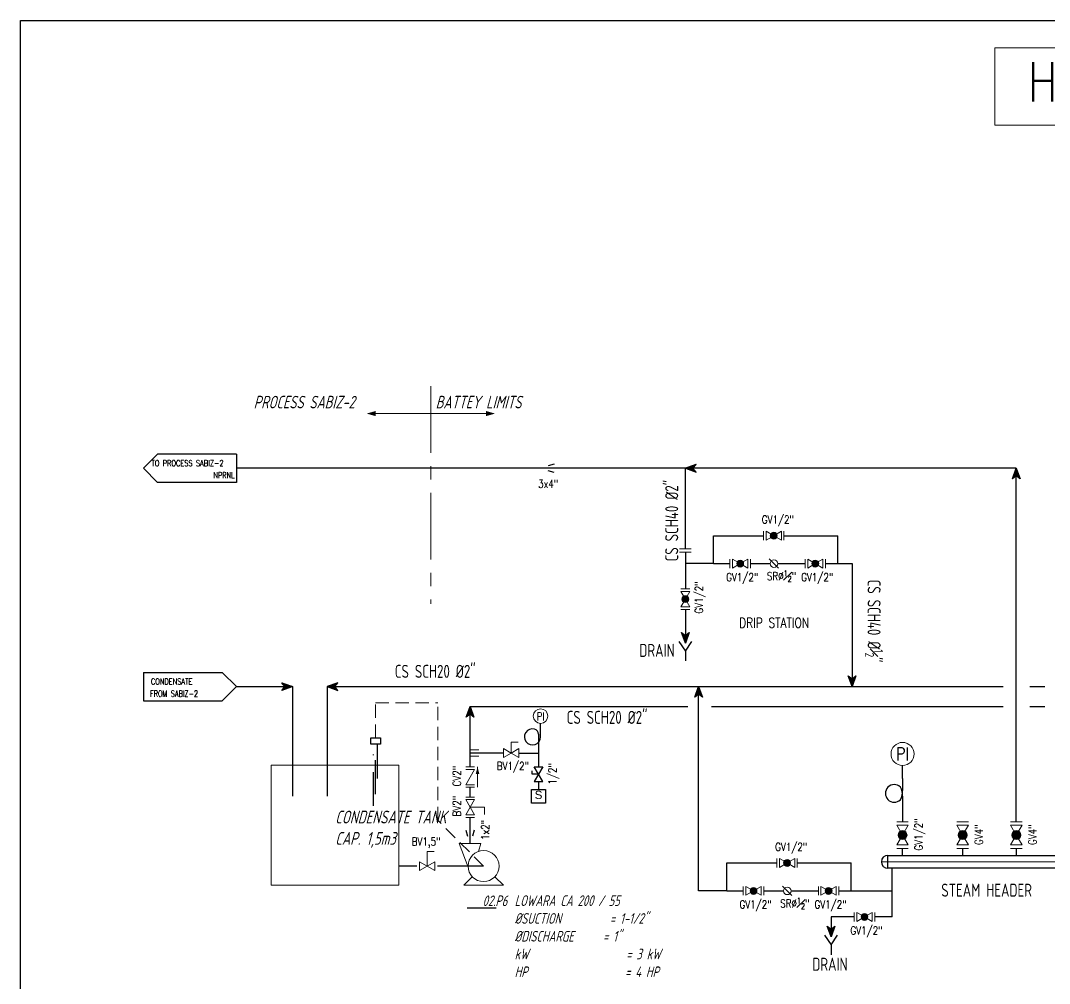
# Model space of a CAD drawing. Extents: x -29512 to 147477, y -5232 to 39709.
# Drawn here: x 138730.2 to 138923, y 9089.4 to 9269.8 of the extents above; entities that cross this region are included whole.
import ezdxf
from ezdxf.enums import TextEntityAlignment as Align

# ---------------------------------------------------------------- set-up
doc = ezdxf.new("R2010")
doc.units = 0
for name, pattern in [('CENTER', [2, 1.25, -0.25, 0.25, -0.25]), ('DASHDOT', [25.4, 12.7, -6.35, 0, -6.35]), ('HIDDEN', [0.375, 0.25, -0.125])]:
    doc.linetypes.add(name, pattern=pattern)
doc.layers.get('0').update_dxf_attribs({"linetype": 'CONTINUOUS'})
doc.layers.get('DEFPOINTS').update_dxf_attribs({"linetype": 'CONTINUOUS'})
for name, color, linetype in [('DIMENSION', 3, 'CONTINUOUS'), ('HATCH', 4, 'CONTINUOUS'), ('PIPA', 6, 'CONTINUOUS'), ('RED', 1, 'CONTINUOUS'), ('S', 7, 'CONTINUOUS'), ('TEXT', 4, 'CONTINUOUS')]:
    doc.layers.add(name, color=color, linetype=linetype)
for name, color, linetype, lineweight in [('FITTING', 7, 'CONTINUOUS', 13), ('HAT', 8, 'CONTINUOUS', 13), ('TAG', 140, 'CONTINUOUS', 13)]:
    doc.layers.add(name, color=color, linetype=linetype, lineweight=lineweight)
doc.styles.add('A3', font='arial.ttf', dxfattribs={"height": 0.3})
doc.styles.add('ISOCP', font='isocp.shx', dxfattribs={"width": 0.8, "height": 2})
doc.styles.add('Romans100', font='romans.shx', dxfattribs={"width": 0.8, "height": 200})
doc.styles.add('Romans75', font='romans.shx', dxfattribs={"width": 0.8, "height": 150})
doc.styles.add('S', font='ITALIC', dxfattribs={"height": 6})
doc.styles.add('S3', font='SIMPLEX', dxfattribs={"width": 0.9, "height": 0.3})
doc.styles.add('S35S', font='SIMPLEX', dxfattribs={"width": 0.5, "height": 0.35})
doc.styles.add('STYLE4', font='isocp.shx', dxfattribs={"width": 0.8, "oblique": 15, "height": 2})

# ---------------------------------------------------------------- blocks, each defined once
blk = doc.blocks.new('LOSAN', base_point=(47, 38))
for p, q in [((47, 38.7), (50.9, 38.7)), ((47, 37.3), (50.9, 37.3))]:
    blk.add_line(p, q)
at = {"layer": 'S'}
for tag, p, height, style, width in [('3', (47.1, 38.1), 0.35, 'S35S', 0.5), ('1', (47.1, 38.1), 0.3, 'S3', 0.9), ('4', (47.1, 37.5), 0.35, 'S35S', 0.5), ('2', (47.1, 37.5), 0.3, 'S3', 0.9)]:
    blk.add_attdef(tag, p, '', height=height, dxfattribs=dict(at, style=style, width=width))
blk = doc.blocks.new('PUMP')
at = {"layer": 'FITTING'}
for points in [[(298, -21), (468, 438), (53, 438), (101, 282)], [(-217, -206), (-383, -365), (383, -365), (217, -206)]]:
    blk.add_lwpolyline(points, dxfattribs=at)
blk.add_circle((0, 0), 299, dxfattribs=at)
blk = doc.blocks.new('PRESA', base_point=(1.75, 0.1))
for p, q in [((1.5, 0.1), (1.5, 0.6)), ((1.5, 0.6), (2, 0.6)), ((2, 0.6), (2, 0.1)), ((2, 0.1), (1.5, 0.1))]:
    blk.add_line(p, q)
at = {"style": 'S', "width": 1.2}
blk.add_attdef('1', text='', height=0.3, dxfattribs=at).set_placement((1.75, 0.2), align=Align.CENTER)

msp = doc.modelspace()

# ---------------------------------------------------------------- hatches: boundary and pattern name
h = msp.add_hatch()
h.set_pattern_fill('ANSI37', color=256, scale=0.487754, angle=90, style=0)
h.set_pattern_definition([(135, (139536.955793, 9046.91361), (-0.043111732, -0.043111732), []), (225, (139536.955793, 9046.91361), (0.043111732, -0.043111732), [])])
h.paths.add_polyline_path([(138854.7648, 9185.9522), (138856.77, 9185.2367), (138856.191, 9185.9522)])
h.paths.add_polyline_path([(138854.7648, 9185.9522), (138856.191, 9185.9522), (138856.77, 9186.6677)])
h = msp.add_hatch()
h.set_pattern_fill('ANSI37', color=256, scale=0.487754, angle=180, style=0)
h.set_pattern_definition([(135, (139055.83479, 8503.761174), (0.043111732, 0.043111732), []), (45, (139055.83479, 8503.761174), (0.043111732, -0.043111732), [])])
h.paths.add_polyline_path([(138916.7962, 9185.9522), (138917.5117, 9183.947), (138916.7962, 9184.526)])
h.paths.add_polyline_path([(138916.7962, 9185.9522), (138916.7962, 9184.526), (138916.0807, 9183.947)])
h = msp.add_hatch()
h.set_pattern_fill('ANSI37', color=256, scale=0.487754, style=0)
h.set_pattern_definition([(315, (138715.726205, 9835.38164), (-0.043111732, -0.043111732), []), (225, (138715.726205, 9835.38164), (-0.043111732, 0.043111732), [])])
h.paths.add_polyline_path([(138854.7648, 9153.1906), (138854.0493, 9155.1958), (138854.7648, 9154.6168)])
h.paths.add_polyline_path([(138854.7648, 9153.1906), (138854.7648, 9154.6168), (138855.4803, 9155.1958)])
h = msp.add_hatch()
h.set_pattern_fill('ANSI37', color=256, scale=0.487754, style=0)
h.set_pattern_definition([(315, (138746.97082, 9827.22511), (-0.043111732, -0.043111732), []), (225, (138746.97082, 9827.22511), (-0.043111732, 0.043111732), [])])
h.paths.add_polyline_path([(138886.0094, 9145.0341), (138885.2939, 9147.0393), (138886.0094, 9146.4603)])
h.paths.add_polyline_path([(138886.0094, 9145.0341), (138886.0094, 9146.4603), (138886.7249, 9147.0393)])
h = msp.add_hatch()
h.set_pattern_fill('ANSI37', color=256, scale=0.487754, angle=90, style=0)
h.set_pattern_definition([(45, (138098.929904, 9005.995525), (0.043111732, -0.043111732), []), (315, (138098.929904, 9005.995525), (-0.043111732, -0.043111732), [])])
h.paths.add_polyline_path([(138781.1209, 9145.0341), (138779.1157, 9144.3186), (138779.6947, 9145.0341)])
h.paths.add_polyline_path([(138781.1209, 9145.0341), (138779.6947, 9145.0341), (138779.1157, 9145.7496)])
h = msp.add_hatch()
h.set_pattern_fill('ANSI37', color=256, scale=0.487754, angle=90, style=0)
h.set_pattern_definition([(135, (139469.809754, 9005.995525), (-0.043111732, -0.043111732), []), (225, (139469.809754, 9005.995525), (0.043111732, -0.043111732), [])])
h.paths.add_polyline_path([(138787.6187, 9145.0341), (138789.6239, 9144.3186), (138789.045, 9145.0341)])
h.paths.add_polyline_path([(138787.6187, 9145.0341), (138789.045, 9145.0341), (138789.6239, 9145.7496)])
h = msp.add_hatch()
h.set_pattern_fill('ANSI37', color=256, scale=0.487754, angle=180, style=0)
h.set_pattern_definition([(135, (138996.29848, 8462.84309), (0.043111732, 0.043111732), []), (45, (138996.29848, 8462.84309), (0.043111732, -0.043111732), [])])
h.paths.add_polyline_path([(138857.2599, 9145.0341), (138857.9754, 9143.0289), (138857.2599, 9143.6079)])
h.paths.add_polyline_path([(138857.2599, 9145.0341), (138857.2599, 9143.6079), (138856.5444, 9143.0289)])
h = msp.add_hatch()
h.set_pattern_fill('ANSI37', color=256, scale=0.487754, angle=180, style=0)
h.set_pattern_definition([(135, (138953.456164, 8459.127556), (0.043111732, 0.043111732), []), (45, (138953.456164, 8459.127556), (0.043111732, -0.043111732), [])])
h.paths.add_polyline_path([(138814.4176, 9141.3186), (138815.1331, 9139.3134), (138814.4176, 9139.8924)])
h.paths.add_polyline_path([(138814.4176, 9141.3186), (138814.4176, 9139.8924), (138813.7021, 9139.3134)])
h = msp.add_hatch()
h.set_pattern_fill('ANSI37', color=256, scale=0.487754, angle=180, style=0)
h.set_pattern_definition([(315, (138743.046004, 9780.31686), (-0.043111732, -0.043111732), []), (225, (138743.046004, 9780.31686), (-0.043111732, 0.043111732), [])])
h.paths.add_polyline_path([(138882.0846, 9098.1258), (138881.3691, 9100.131), (138882.0846, 9099.5521)])
h.paths.add_polyline_path([(138882.0846, 9098.1258), (138882.0846, 9099.5521), (138882.8001, 9100.131)])
at = {"layer": 'PIPA'}
h = msp.add_hatch(color=0, dxfattribs=at)
edge = h.paths.add_edge_path()
edge.add_arc((138871.333, 9173.3104), 0.6427, -180, 180, ccw=False)
h = msp.add_hatch(color=0, dxfattribs=at)
edge = h.paths.add_edge_path()
edge.add_arc((138865.0504, 9168.0736), 0.6427, -180, 180, ccw=False)
h = msp.add_hatch(color=0, dxfattribs=at)
edge = h.paths.add_edge_path()
edge.add_arc((138879.1237, 9168.0736), 0.6427, -180, 180, ccw=False)
h = msp.add_hatch(color=0, dxfattribs=at)
edge = h.paths.add_edge_path()
edge.add_arc((138854.7648, 9161.4186), 0.6427, -90, 270, ccw=False)
h = msp.add_hatch(color=0, dxfattribs=at)
edge = h.paths.add_edge_path()
edge.add_arc((138895.4747, 9117.2119), 0.8369, 0, 360)
h = msp.add_hatch(color=0, dxfattribs=at)
edge = h.paths.add_edge_path()
edge.add_arc((138906.7438, 9117.2119), 0.8369, 0, 360)
h = msp.add_hatch(color=0, dxfattribs=at)
edge = h.paths.add_edge_path()
edge.add_arc((138916.7962, 9117.2119), 0.8369, 0, 360)
h = msp.add_hatch(color=0, dxfattribs=at)
edge = h.paths.add_edge_path()
edge.add_arc((138873.8281, 9111.9856), 0.6427, -180, 180, ccw=False)
h = msp.add_hatch(color=0, dxfattribs=at)
edge = h.paths.add_edge_path()
edge.add_arc((138867.5456, 9106.7488), 0.6427, -180, 180, ccw=False)
h = msp.add_hatch(color=0, dxfattribs=at)
edge = h.paths.add_edge_path()
edge.add_arc((138881.6188, 9106.7488), 0.6427, -180, 180, ccw=False)
h = msp.add_hatch(color=0, dxfattribs=at)
edge = h.paths.add_edge_path()
edge.add_arc((138888.3445, 9101.8707), 0.6427, -180, 180, ccw=False)

# ---------------------------------------------------------------- linework, layer by layer
for p, q in [((138755.8511, 9188.6005), (138753.2028, 9185.9522)), ((138770.606, 9188.6005), (138770.606, 9183.3039)), ((138753.2028, 9185.9522), (138755.8511, 9183.3039)), ((138753.2028, 9147.6824), (138753.2028, 9142.3858)), ((138767.9577, 9147.6824), (138770.606, 9145.0341)), ((138770.606, 9145.0341), (138767.9577, 9142.3858)), ((138826.0568, 9128.6429), (138826.0568, 9129.233)), ((138826.4502, 9130.0198), (138828.0238, 9130.0198)), ((138828.0238, 9130.0198), (138826.4502, 9127.266)), ((138828.0238, 9127.266), (138826.4502, 9130.0198)), ((138827.237, 9128.6429), (138826.0568, 9128.6429)), ((138826.4502, 9127.266), (138828.0238, 9127.266))]:
    msp.add_line(p, q)
at = {"color": 7, "lineweight": 20}
for p, q in [((138822.1117, 9132.5795), (138822.1117, 9134.6493)), ((138823.4426, 9134.6493), (138822.1117, 9134.6493)), ((138814.4176, 9122.424), (138817.1484, 9122.424)), ((138817.1484, 9121.0931), (138817.1484, 9122.424)), ((138806.3802, 9111.3986), (138806.3802, 9114.1295)), ((138807.7111, 9114.1295), (138806.3802, 9114.1295))]:
    msp.add_line(p, q, dxfattribs=at)
at = {"color": 30, "lineweight": 20}
msp.add_line((138814.4176, 9130.0064), (138814.4176, 9130.0132), dxfattribs=at)
at = {"color": 8, "linetype": 'CENTER', "lineweight": 9, "ltscale": 100}
msp.add_line((138891.515, 9112.2003), (138928.694, 9112.2003), dxfattribs=at)
for points in [[(138856.77, 9186.6677), (138854.7648, 9185.9522), (138856.77, 9185.2367), (138856.191, 9185.9522), (138856.77, 9186.6677)], [(138916.0807, 9183.947), (138916.7962, 9185.9522), (138917.5117, 9183.947), (138916.7962, 9184.526), (138916.0807, 9183.947)], [(138855.4803, 9155.1958), (138854.7648, 9153.1906), (138854.0493, 9155.1958), (138854.7648, 9154.6168), (138855.4803, 9155.1958)], [(138886.7249, 9147.0393), (138886.0094, 9145.0341), (138885.2939, 9147.0393), (138886.0094, 9146.4603), (138886.7249, 9147.0393)], [(138779.1157, 9145.7496), (138781.1209, 9145.0341), (138779.1157, 9144.3186), (138779.6947, 9145.0341), (138779.1157, 9145.7496)], [(138789.6239, 9145.7496), (138787.6187, 9145.0341), (138789.6239, 9144.3186), (138789.045, 9145.0341), (138789.6239, 9145.7496)], [(138856.5444, 9143.0289), (138857.2599, 9145.0341), (138857.9754, 9143.0289), (138857.2599, 9143.6079), (138856.5444, 9143.0289)], [(138813.7021, 9139.3134), (138814.4176, 9141.3186), (138815.1331, 9139.3134), (138814.4176, 9139.8924), (138813.7021, 9139.3134)], [(138882.8001, 9100.131), (138882.0846, 9098.1258), (138881.3691, 9100.131), (138882.0846, 9099.5521), (138882.8001, 9100.131)]]:
    msp.add_lwpolyline(points)
at = {"color": 7, "lineweight": 20}
msp.add_circle((138827.6189, 9139.5039), 1.3668, dxfattribs=at)
at = {"layer": 'DIMENSION', "color": 4, "linetype": 'HIDDEN', "lineweight": 13, "ltscale": 10}
for p, q in [((138796.7062, 9135.4104), (138796.7062, 9141.9786)), ((138796.7062, 9141.9786), (138808.366, 9141.9786)), ((138808.366, 9119.9778), (138808.366, 9141.9786)), ((138816.9452, 9111.3986), (138808.366, 9119.9778))]:
    msp.add_line(p, q, dxfattribs=at)
at = {"layer": 'DIMENSION', "color": 4, "linetype": 'DASHDOT', "ltscale": 0.5}
for p, q in [((138796.3325, 9122.6793), (138796.3325, 9134.2564)), ((138796.7062, 9124.869), (138796.7062, 9134.2564)), ((138797.0799, 9127.7856), (138797.0799, 9134.2564))]:
    msp.add_line(p, q, dxfattribs=at)
at = {"layer": 'DIMENSION', "color": 0, "linetype": 'ByBlock', "ltscale": 0.5}
for p, q in [((138827.237, 9132.5795), (138827.237, 9130.0198)), ((138827.237, 9127.266), (138827.237, 9125.7444))]:
    msp.add_line(p, q, dxfattribs=at)
at = {"layer": 'DIMENSION', "color": 1}
for p, q in [((138895.4747, 9127.8068), (138895.4747, 9125.5709)), ((138895.4747, 9124.4865), (138895.4747, 9119.7149)), ((138813.8485, 9103.589), (138819.3079, 9103.589))]:
    msp.add_line(p, q, dxfattribs=at)
at = {"layer": 'DIMENSION', "color": 1, "linetype": 'ByBlock', "ltscale": 0.5}
for p, q in [((138804.4579, 9111.3986), (138801.088, 9111.3986)), ((138816.9452, 9111.3986), (138808.3026, 9111.3986))]:
    msp.add_line(p, q, dxfattribs=at)
at = {"layer": 'DIMENSION', "color": 6, "linetype": 'ByBlock', "ltscale": 0.5}
msp.add_lwpolyline([(139165.2769, 8942.1804), (138730.1652, 8942.1804), (138730.1652, 9269.828), (139165.2769, 9269.828)], close=True, dxfattribs=at)
at = {"layer": 'DIMENSION', "color": 4}
msp.add_lwpolyline([(138797.6209, 9134.2564), (138795.7915, 9134.2564), (138795.7915, 9135.4104), (138797.6209, 9135.4104)], close=True, dxfattribs=at)
at = {"layer": 'DIMENSION', "color": 1}
for centre, radius, start, end in [((138893.9109, 9125.0287), 1.6552, 45.949534, 314.050466), ((138892.2659, 9124.6364), 3.2123, 357.326599, 29.50259), ((138892.2659, 9125.421), 3.2123, 330.49741, 2.673401)]:
    msp.add_arc(centre, radius, start, end, dxfattribs=at)
at = {"layer": 'FITTING', "color": 3, "linetype": 'CENTER', "ltscale": 10}
for p, q in [((138807.0658, 9201.3333), (138807.0658, 9160.562)), ((138807.0658, 9196.1904), (138796.7255, 9196.1904))]:
    msp.add_line(p, q, dxfattribs=at)
at = {"layer": 'FITTING', "color": 0, "linetype": 'CENTER', "ltscale": 10}
msp.add_line((138807.0658, 9196.1904), (138817.4062, 9196.1904), dxfattribs=at)
at = {"layer": 'FITTING'}
for p, q in [((138869.4106, 9172.4861), (138869.4106, 9174.1347)), ((138873.2553, 9172.4861), (138873.2553, 9174.1347)), ((138853.6915, 9170.8548), (138855.838, 9170.8548)), ((138853.6915, 9170.2107), (138855.838, 9170.2107)), ((138863.1281, 9167.2493), (138863.1281, 9168.8979)), ((138866.9728, 9167.2493), (138866.9728, 9168.8979)), ((138877.2014, 9167.2493), (138877.2014, 9168.8979)), ((138881.0461, 9167.2493), (138881.0461, 9168.8979)), ((138855.5891, 9163.3409), (138853.9405, 9163.3409)), ((138855.5891, 9159.4962), (138853.9405, 9159.4962)), ((138894.4015, 9119.7149), (138896.548, 9119.7149)), ((138905.6705, 9119.7149), (138907.8171, 9119.7149)), ((138915.7229, 9119.7149), (138917.8695, 9119.7149)), ((138894.4015, 9114.709), (138896.548, 9114.709)), ((138905.6705, 9114.709), (138907.8171, 9114.709)), ((138915.7229, 9114.709), (138917.8695, 9114.709)), ((138871.9058, 9111.1613), (138871.9058, 9112.8099)), ((138875.7505, 9111.1613), (138875.7505, 9112.8099)), ((138865.6232, 9105.9245), (138865.6232, 9107.5731)), ((138869.4679, 9105.9245), (138869.4679, 9107.5731)), ((138879.6965, 9105.9245), (138879.6965, 9107.5731)), ((138883.5412, 9105.9245), (138883.5412, 9107.5731)), ((138886.4221, 9101.0464), (138886.4221, 9102.695)), ((138890.2668, 9101.0464), (138890.2668, 9102.695))]:
    msp.add_line(p, q, dxfattribs=at)
at = {"layer": 'FITTING', "lineweight": 13}
for p, q in [((138870.5022, 9168.9453), (138872.2456, 9167.2019)), ((138872.9973, 9107.6205), (138874.7407, 9105.8771))]:
    msp.add_line(p, q, dxfattribs=at)
at = {"layer": 'FITTING', "lineweight": 20}
for p, q in [((138814.4176, 9133.1717), (138816.0662, 9133.1717)), ((138814.4176, 9133.1717), (138816.0662, 9133.1717)), ((138814.4176, 9131.9873), (138816.0662, 9131.9873)), ((138814.4176, 9131.9873), (138816.0662, 9131.9873)), ((138813.5933, 9130.0064), (138815.2419, 9130.0064)), ((138815.8171, 9130.006), (138815.8171, 9126.1617)), ((138813.5933, 9126.1617), (138815.2419, 9126.1617)), ((138813.5933, 9126.1617), (138815.2419, 9126.1617)), ((138815.2419, 9124.3463), (138813.5933, 9124.3463)), ((138815.2419, 9120.5016), (138813.5933, 9120.5016))]:
    msp.add_line(p, q, dxfattribs=at)
at = {"layer": 'FITTING', "linetype": 'ByBlock', "ltscale": 0.5}
for points in [[(138912.7922, 9264.7286), (138912.7922, 9250.2431), (138944.9018, 9250.2431), (138944.9018, 9264.7286)], [(138777.118, 9130.2919), (138777.118, 9107.8358), (138801.088, 9107.8358), (138801.088, 9130.2919)]]:
    msp.add_lwpolyline(points, close=True, dxfattribs=at)
at = {"layer": 'FITTING'}
for points in [[(138871.333, 9173.3104), (138869.9053, 9172.4861), (138869.9053, 9174.1347)], [(138871.333, 9173.3104), (138872.7607, 9172.4861), (138872.7607, 9174.1347)], [(138865.0504, 9168.0736), (138863.6227, 9167.2493), (138863.6227, 9168.8979)], [(138865.0504, 9168.0736), (138866.4782, 9167.2493), (138866.4782, 9168.8979)], [(138879.1237, 9168.0736), (138877.696, 9167.2493), (138877.696, 9168.8979)], [(138879.1237, 9168.0736), (138880.5515, 9167.2493), (138880.5515, 9168.8979)], [(138854.7648, 9161.4186), (138855.5891, 9162.8463), (138853.9405, 9162.8463)], [(138854.7648, 9161.4186), (138855.5891, 9159.9908), (138853.9405, 9159.9908)], [(138895.4747, 9117.2119), (138894.4015, 9119.0709), (138896.548, 9119.0709)], [(138906.7438, 9117.2119), (138905.6705, 9119.0709), (138907.8171, 9119.0709)], [(138916.7962, 9117.2119), (138915.7229, 9119.0709), (138917.8695, 9119.0709)], [(138895.4747, 9117.2119), (138894.4015, 9115.353), (138896.548, 9115.353)], [(138906.7438, 9117.2119), (138905.6705, 9115.353), (138907.8171, 9115.353)], [(138916.7962, 9117.2119), (138915.7229, 9115.353), (138917.8695, 9115.353)], [(138873.8281, 9111.9856), (138872.4004, 9111.1613), (138872.4004, 9112.8099)], [(138873.8281, 9111.9856), (138875.2558, 9111.1613), (138875.2558, 9112.8099)], [(138867.5456, 9106.7488), (138866.1178, 9105.9245), (138866.1178, 9107.5731)], [(138867.5456, 9106.7488), (138868.9733, 9105.9245), (138868.9733, 9107.5731)], [(138881.6188, 9106.7488), (138880.1911, 9105.9245), (138880.1911, 9107.5731)], [(138881.6188, 9106.7488), (138883.0466, 9105.9245), (138883.0466, 9107.5731)], [(138888.3445, 9101.8707), (138886.9168, 9101.0464), (138886.9168, 9102.695)], [(138888.3445, 9101.8707), (138889.7722, 9101.0464), (138889.7722, 9102.695)]]:
    msp.add_lwpolyline(points, close=True, dxfattribs=at)
at = {"layer": 'FITTING', "lineweight": 20}
for points in [[(138822.1117, 9132.5795), (138820.684, 9131.7552), (138820.684, 9133.4038)], [(138822.1117, 9132.5795), (138823.5394, 9131.7552), (138823.5394, 9133.4038)], [(138814.4176, 9122.424), (138815.2419, 9123.8517), (138813.5933, 9123.8517)], [(138814.4176, 9122.424), (138815.2419, 9120.9962), (138813.5933, 9120.9962)], [(138806.3802, 9111.3986), (138804.9525, 9112.2229), (138804.9525, 9110.5743)], [(138806.3802, 9111.3986), (138807.8079, 9112.2229), (138807.8079, 9110.5743)]]:
    msp.add_lwpolyline(points, close=True, dxfattribs=at)
msp.add_lwpolyline([(138815.2419, 9129.5118), (138813.5933, 9129.5118), (138815.2419, 9129.5118), (138813.5933, 9126.6563), (138815.2419, 9126.6563)], dxfattribs=at)
at = {"layer": 'FITTING'}
for centre, radius in [((138871.333, 9173.3104), 0.6427), ((138865.0504, 9168.0736), 0.6427), ((138871.3627, 9168.0848), 0.7125), ((138879.1237, 9168.0736), 0.6427), ((138854.7648, 9161.4186), 0.6427), ((138895.4747, 9117.2119), 0.8369), ((138906.7438, 9117.2119), 0.8369), ((138916.7962, 9117.2119), 0.8369), ((138873.8281, 9111.9856), 0.6427), ((138867.5456, 9106.7488), 0.6427), ((138873.8578, 9106.76), 0.7125), ((138881.6188, 9106.7488), 0.6427), ((138888.3445, 9101.8707), 0.6427)]:
    msp.add_circle(centre, radius, dxfattribs=at)
at = {"layer": 'FITTING', "lineweight": 20}
msp.add_solid([(138815.4799, 9128.66), (138815.8171, 9130.006), (138816.1534, 9128.6598)], dxfattribs=at)
at = {"layer": 'HAT'}
msp.add_circle((138895.4747, 9132.4118), 2.1604, dxfattribs=at)
at = {"layer": 'HATCH', "color": 7}
for p, q in [((138827.6189, 9135.6039), (138827.6189, 9138.1371)), ((138827.237, 9136.1003), (138827.237, 9132.5795)), ((138820.684, 9132.5795), (138814.4176, 9132.5795)), ((138820.684, 9132.5795), (138814.4176, 9132.5795)), ((138823.5394, 9132.5795), (138827.237, 9132.5795))]:
    msp.add_line(p, q, dxfattribs=at)
for centre, radius, start, end in [((138826.1054, 9135.6039), 1.5135, 75.15061, 360), ((138826.237, 9136.1003), 1, 360, 75.15061)]:
    msp.add_arc(centre, radius, start, end, dxfattribs=at)
at = {"layer": 'PIPA'}
for p, q in [((138916.7962, 9185.9522), (138770.606, 9185.9522)), ((138916.7962, 9119.7149), (138916.7962, 9185.9522)), ((138854.7648, 9151.6965), (138854.7648, 9149.8675)), ((138895.4747, 9113.4055), (138895.4747, 9114.709)), ((138906.7438, 9114.709), (138906.7438, 9113.4055)), ((138916.7962, 9114.709), (138916.7962, 9113.4055)), ((138882.0846, 9096.6317), (138882.0846, 9094.8027))]:
    msp.add_line(p, q, dxfattribs=at)
at = {"layer": 'PIPA', "color": 3}
for p, q in [((138854.7648, 9170.8548), (138854.7648, 9185.9522)), ((138860.0538, 9173.3104), (138869.4106, 9173.3104)), ((138860.0538, 9168.0736), (138860.0538, 9173.3104)), ((138873.2553, 9173.3104), (138883.3572, 9173.3104)), ((138883.3572, 9168.0736), (138883.3572, 9173.3104)), ((138854.7648, 9170.2107), (138854.7648, 9163.3409)), ((138860.0538, 9168.0736), (138854.7648, 9168.0736)), ((138860.0538, 9168.0736), (138863.1281, 9168.0736)), ((138866.9728, 9168.0736), (138870.6503, 9168.0736)), ((138872.0752, 9168.077), (138877.2014, 9168.0736)), ((138881.0461, 9168.0736), (138886.0094, 9168.0736)), ((138886.0094, 9168.0736), (138886.0094, 9145.0341)), ((138854.7648, 9159.4962), (138854.7648, 9154.6168)), ((138770.606, 9145.0341), (138781.1209, 9145.0341)), ((138781.1209, 9145.0341), (138781.1209, 9124.5211)), ((138787.6187, 9145.0341), (138914.3546, 9145.0341)), ((138787.6187, 9145.0341), (138787.6187, 9124.5211)), ((138857.2599, 9106.7488), (138857.2599, 9145.0341)), ((138919.315, 9145.0341), (138922.1302, 9145.0341)), ((138814.4176, 9141.3186), (138855.2215, 9141.3186)), ((138814.4176, 9130.0064), (138814.4176, 9141.3186)), ((138859.6813, 9141.3186), (138914.3546, 9141.3186)), ((138919.315, 9141.3186), (138922.1302, 9141.3186)), ((138814.4176, 9124.3463), (138814.4176, 9126.1617)), ((138814.4176, 9115.6544), (138814.4176, 9120.5016)), ((138862.5489, 9111.9856), (138871.9058, 9111.9856)), ((138862.5489, 9106.7488), (138862.5489, 9111.9856)), ((138875.7505, 9111.9856), (138885.8523, 9111.9856)), ((138885.8523, 9106.7488), (138885.8523, 9111.9856)), ((138893.5097, 9106.7488), (138893.5097, 9110.9951)), ((138862.5489, 9106.7488), (138857.2599, 9106.7488)), ((138862.5489, 9106.7488), (138865.6232, 9106.7488)), ((138869.4679, 9106.7488), (138873.1454, 9106.7488)), ((138874.5703, 9106.7522), (138879.6965, 9106.7488)), ((138883.4993, 9106.7488), (138893.5097, 9106.7488)), ((138893.5097, 9101.8707), (138893.5097, 9106.7488)), ((138882.0846, 9101.8707), (138882.0846, 9099.5521)), ((138886.4221, 9101.8707), (138882.0846, 9101.8707)), ((138893.5097, 9101.8707), (138890.2668, 9101.8707))]:
    msp.add_line(p, q, dxfattribs=at)
at = {"layer": 'PIPA', "color": 4}
msp.add_line((138895.4747, 9127.8068), (138895.4747, 9130.2514), dxfattribs=at)
at = {"layer": 'PIPA'}
for points in [[(138853.5393, 9153.4939), (138854.7648, 9151.6965), (138855.9902, 9153.4939)], [(138880.8591, 9098.4291), (138882.0846, 9096.6317), (138883.31, 9098.4291)]]:
    msp.add_lwpolyline(points, dxfattribs=at)
msp.add_lwpolyline([(138892.7201, 9113.4055), (138927.4888, 9113.4055), (138927.4888, 9110.9951), (138892.7201, 9110.9951)], close=True, dxfattribs=at)
msp.add_arc((138892.7201, 9112.2003), 1.2052, 90, 270, dxfattribs=at)
at = {"layer": 'RED', "color": 3}
msp.add_solid([(138795.0334, 9196.1904), (138796.7255, 9196.6738), (138796.7255, 9195.707)], dxfattribs=at)
at = {"layer": 'RED', "color": 0}
msp.add_solid([(138819.0982, 9196.1904), (138817.4062, 9196.6738), (138817.4062, 9195.707)], dxfattribs=at)
at = {"layer": 'S'}
for p, q in [((138830.1539, 9186.739), (138829.0524, 9186.4243)), ((138830.1539, 9185.1654), (138829.0524, 9185.4801)), ((138813.6308, 9118.1085), (138813.9455, 9117.007)), ((138815.2044, 9118.1085), (138814.8897, 9117.007))]:
    msp.add_line(p, q, dxfattribs=at)

# ---------------------------------------------------------------- block references
ref = msp.add_blockref('LOSAN', (138770.606, 9185.9522), dxfattribs=dict(xscale=-3.783312564774691, yscale=3.783312564745062, zscale=3.783312564744928))
ref.add_attrib('1', 'TO PROCESS SABIZ-2', (138754.7064, 9186.3305), dxfattribs={"layer": 'S', "height": 1.134994, "style": 'S3', "width": 0.8})
ref.add_attrib('2', 'NPRNL', (138766.3183, 9184.0605), dxfattribs={"layer": 'S', "height": 1.13499, "style": 'S3', "width": 0.75})
ref = msp.add_blockref('LOSAN', (138753.2028, 9145.0341), dxfattribs=dict(xscale=3.783312564774691, yscale=3.783312564745062, zscale=3.783312564744928))
ref.add_attrib('1', 'CONDENSATE', (138754.5956, 9145.4124), dxfattribs={"layer": 'S', "height": 1.13499, "style": 'S3', "width": 0.8})
ref.add_attrib('2', 'FROM SABIZ-2', (138754.4184, 9143.1424), dxfattribs={"layer": 'S', "height": 1.134994, "style": 'S3', "width": 0.75})
ref = msp.add_blockref('PRESA', (138827.237, 9123.163), dxfattribs=dict(xscale=5.162921724282863, yscale=5.162921724311057, zscale=5.162921724311135, rotation=359.9999999998191))
ref.add_attrib('1', 'S', dxfattribs={"height": 1.5489, "rotation": 360, "style": 'A3'}).set_placement((138827.2494, 9123.9684), align=Align.CENTER)
at = {"layer": 'PIPA', "color": 0, "xscale": -0.009711950311611872, "yscale": 0.00971195030342642, "zscale": 0.009711950305763044}
msp.add_blockref('PUMP', (138816.9452, 9111.3986), dxfattribs=at)

# ---------------------------------------------------------------- texts
at = {"layer": 'DEFPOINTS', "color": 2, "insert": (138929.2747, 9258.355), "char_height": 7.32392, "width": 141.14178, "attachment_point": 5, "style": 'Romans100'}
msp.add_mtext('{\\A1;HOLD\\P}', dxfattribs=at)
at = {"layer": 'DIMENSION', "color": 6, "insert": (138792.7925, 9199.5202), "char_height": 2.356742, "attachment_point": 3, "style": 'STYLE4'}
msp.add_mtext('\\C3;PROCESS SABIZ-2}', dxfattribs=at)
at = {"layer": 'DIMENSION', "color": 1, "style": 'STYLE4'}
for s, insert, char_height, attachment_point in [('\\C0;BATTEY LIMITS}', (138824.0537, 9199.5202), 2.356742, 3), ('CONDENSATE TANK \\PCAP. 1,5m3\\P}', (138789.1398, 9121.7897), 2.4, 1), ('02.P6}', (138816.7739, 9105.897), 2, 1)]:
    msp.add_mtext(s, dxfattribs=dict(at, insert=insert, char_height=char_height, attachment_point=attachment_point))
at = {"layer": 'DIMENSION', "color": 11, "insert": (138822.7643, 9105.9256), "char_height": 2, "attachment_point": 1, "style": 'STYLE4'}
msp.add_mtext('{\\A1;\\L\\C1;\\lLOWARA \\A1;CA 200 / 55\\PØSUCTION          = 1-1/2" \\PØDISCHARGE      = 1"\\PkW                    = 3 kW\\PHP                    = 4 HP}', dxfattribs=at)
at = {"layer": 'TAG', "color": 6, "lineweight": 20, "style": 'Romans100', "width": 0.8}
msp.add_text('3x4"', height=1.5, dxfattribs=at).set_placement((138830.941, 9182.2878), align=Align.RIGHT)
at = {"layer": 'TAG', "style": 'Romans75', "width": 0.8}
msp.add_text('DRIP STATION', height=1.829076, dxfattribs=at).set_placement((138864.8679, 9156.073))
at = {"layer": 'TAG', "color": 6, "lineweight": 20, "style": 'Romans100', "width": 0.8}
for s, p in [('1/2"', (138830.6085, 9130.6737)), ('1x2"', (138818.0248, 9120.0453))]:
    msp.add_text(s, height=1.5, rotation=90, dxfattribs=at).set_placement(p, align=Align.RIGHT)
at = {"layer": 'TAG', "color": 6, "lineweight": 20, "char_height": 1.5, "style": 'Romans100'}
for s, insert, width, attachment_point in [('{\\A1;GV1/2\\H0.999999x;"}', (138875.1119, 9177.0733), 14.605895, 3), ('{\\A1;GV1/2\\H0.999999x;"}', (138868.4437, 9166.2857), 14.605895, 3), ('\\A1;SR%%C{\\H0.7x;\\S1#2;}"', (138875.5317, 9166.7846), 14.605895, 3), ('{\\A1;GV1/2\\H0.999999x;"}', (138882.4999, 9166.2857), 14.605895, 3), ('{PI}', (138827.6364, 9139.4358), 14.605895, 5), ('{BV1/2"}', (138822.4453, 9129.9082), 14.605895, 5), ('{BV1,5"}', (138806.173, 9115.7718), 8.683366, 5), ('{\\A1;GV1/2\\H0.999999x;"}', (138877.607, 9115.7485), 14.605895, 3), ('{\\A1;GV1/2\\H0.999999x;"}', (138870.9389, 9104.9609), 14.605895, 3), ('\\A1;SR%%C{\\H0.7x;\\S1#2;}"', (138878.0268, 9105.4598), 14.605895, 3), ('{\\A1;GV1/2\\H0.999999x;"}', (138884.9951, 9104.9609), 14.605895, 3), ('{\\A1;GV1/2\\H0.999999x;"}', (138891.7207, 9100.0828), 14.605895, 3)]:
    msp.add_mtext(s, dxfattribs=dict(at, insert=insert, width=width, attachment_point=attachment_point))
at = {"layer": 'TAG', "color": 6, "lineweight": 20, "char_height": 1.5, "width": 14.605895, "rotation": 90, "style": 'Romans100'}
for s, insert, attachment_point in [('{\\A1;GV1/2"}', (138856.5731, 9164.7297), 3), ('{CV2"}', (138811.9452, 9128.2529), 5), ('{\\A1;GV1/2"}', (138897.7429, 9120.3227), 3), ('{\\A1;GV4"}', (138909.012, 9119.2043), 3), ('{\\A1;GV4"}', (138919.0644, 9119.2043), 3)]:
    msp.add_mtext(s, dxfattribs=dict(at, insert=insert, attachment_point=attachment_point))
at = {"layer": 'TAG', "color": 6, "lineweight": 20, "insert": (138811.9312, 9122.6311), "char_height": 1.5, "attachment_point": 5, "rotation": 90, "style": 'Romans100'}
msp.add_mtext('{BV2"}', dxfattribs=at)
at = {"layer": 'TEXT', "style": 'ISOCP', "width": 0.8}
for s, p in [('CS SCH20 %%C2"', (138800.3106, 9146.6716)), ('CS SCH20 %%C2"', (138832.5211, 9138.0474)), ('STEAM HEADER', (138902.743, 9105.6674))]:
    msp.add_text(s, height=2.4388, dxfattribs=at).set_placement(p)
at = {"layer": 'TEXT', "char_height": 2.438768, "width": 25.261093, "attachment_point": 7, "style": 'ISOCP'}
for s, insert, rotation in [('{\\A1;CS SCH40 %%C2\\H0.999999x;"}', (138853.4332, 9168.4902), 90), ('\\A1;CS SCH40 %%C{\\H0.7x;\\S1#2;}"', (138888.433, 9165.0754), 270)]:
    msp.add_mtext(s, dxfattribs=dict(at, insert=insert, rotation=rotation))
at = {"layer": 'TEXT', "char_height": 2.43877}
for s, insert, width, attachment_point, style in [('DRAIN', (138849.452, 9153.0427), 40.900081, 2, 'ISOCP'), ('PI', (138895.4747, 9132.4118), 4.034208, 5, 'Romans100'), ('DRAIN', (138881.867, 9094.2291), 40.900081, 2, 'ISOCP')]:
    msp.add_mtext(s, dxfattribs=dict(at, insert=insert, width=width, attachment_point=attachment_point, style=style))

doc.saveas('drawing.dxf')
